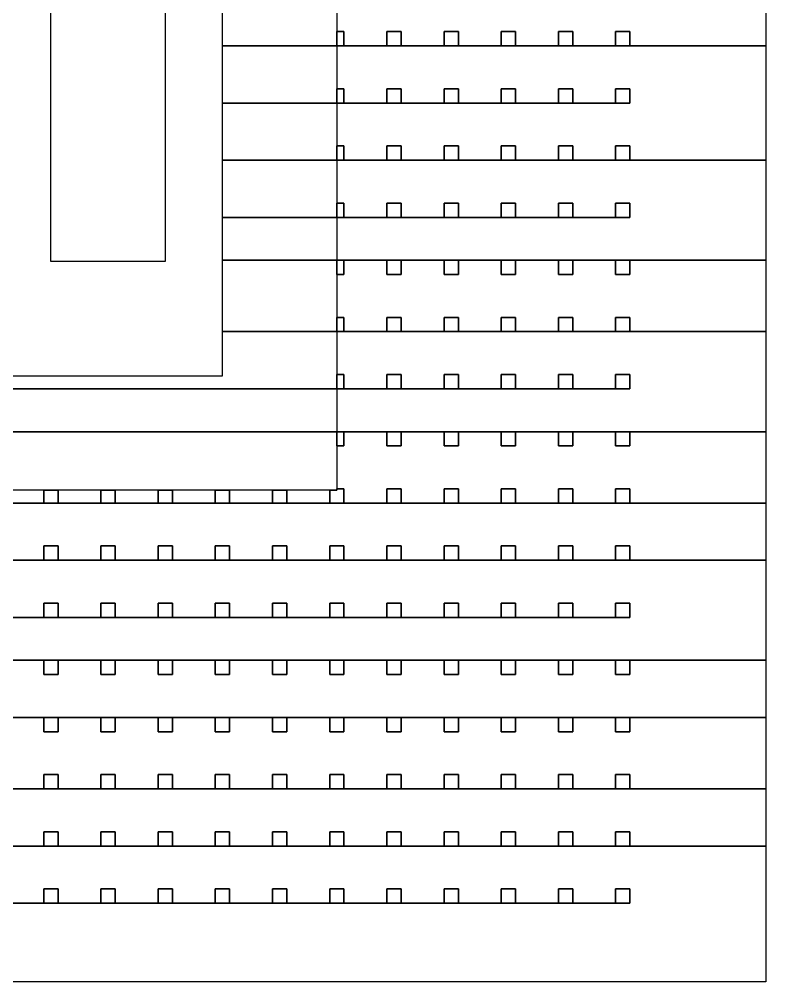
# Model space of a CAD drawing. Extents: x -3500 to 3500, y -3500 to 3500.
# Drawn here: x 2195 to 3500, y -3500 to -1816 of the extents above; entities that cross this region are included whole.
import ezdxf

# ---------------------------------------------------------------- set-up
doc = ezdxf.new("R2010")
doc.units = 0
for name, color, linetype in [('L5D0', 3, 'CONTINUOUS'), ('L5D10', 1, 'CONTINUOUS'), ('L5D100', 7, 'CONTINUOUS'), ('L5D101', 6, 'CONTINUOUS'), ('L5D99', 4, 'CONTINUOUS')]:
    doc.layers.add(name, color=color, linetype=linetype)

# ---------------------------------------------------------------- blocks, each defined once
blk = doc.blocks.new('ground_main_5')
at = {"layer": 'L5D0'}
for points in [[(2150, -1740), (2150, -2440), (2550, -2440), (2550, -1740)], [(3500, -1679.6475), (3500, -3500), (-3500, -3500)]]:
    blk.add_lwpolyline(points, dxfattribs=at)
blk = doc.blocks.new('TOP_main_5_Cheese_diff')
at = {"layer": 'L5D101'}
for points in [[(2750, -1862.5), (2750, -1837.5), (2762.5, -1837.5), (2762.5, -1862.5)], [(2837.5, -1862.5), (2837.5, -1837.5), (2862.5, -1837.5), (2862.5, -1862.5)], [(2937.5, -1862.5), (2937.5, -1837.5), (2962.5, -1837.5), (2962.5, -1862.5)], [(3037.5, -1862.5), (3037.5, -1837.5), (3062.5, -1837.5), (3062.5, -1862.5)], [(3137.5, -1862.5), (3137.5, -1837.5), (3162.5, -1837.5), (3162.5, -1862.5)], [(3237.5, -1862.5), (3237.5, -1837.5), (3262.5, -1837.5), (3262.5, -1862.5)], [(2750, -1962.5), (2750, -1937.5), (2762.5, -1937.5), (2762.5, -1962.5)], [(2837.5, -1962.5), (2837.5, -1937.5), (2862.5, -1937.5), (2862.5, -1962.5)], [(2937.5, -1962.5), (2937.5, -1937.5), (2962.5, -1937.5), (2962.5, -1962.5)], [(3037.5, -1962.5), (3037.5, -1937.5), (3062.5, -1937.5), (3062.5, -1962.5)], [(3137.5, -1962.5), (3137.5, -1937.5), (3162.5, -1937.5), (3162.5, -1962.5)], [(3237.5, -1962.5), (3237.5, -1937.5), (3262.5, -1937.5), (3262.5, -1962.5)], [(2750, -2062.5), (2750, -2037.5), (2762.5, -2037.5), (2762.5, -2062.5)], [(2837.5, -2062.5), (2837.5, -2037.5), (2862.5, -2037.5), (2862.5, -2062.5)], [(2937.5, -2062.5), (2937.5, -2037.5), (2962.5, -2037.5), (2962.5, -2062.5)], [(3037.5, -2062.5), (3037.5, -2037.5), (3062.5, -2037.5), (3062.5, -2062.5)], [(3137.5, -2062.5), (3137.5, -2037.5), (3162.5, -2037.5), (3162.5, -2062.5)], [(3237.5, -2062.5), (3237.5, -2037.5), (3262.5, -2037.5), (3262.5, -2062.5)], [(2750, -2162.5), (2750, -2137.5), (2762.5, -2137.5), (2762.5, -2162.5)], [(2837.5, -2162.5), (2837.5, -2137.5), (2862.5, -2137.5), (2862.5, -2162.5)], [(2937.5, -2162.5), (2937.5, -2137.5), (2962.5, -2137.5), (2962.5, -2162.5)], [(3037.5, -2162.5), (3037.5, -2137.5), (3062.5, -2137.5), (3062.5, -2162.5)], [(3137.5, -2162.5), (3137.5, -2137.5), (3162.5, -2137.5), (3162.5, -2162.5)], [(3237.5, -2162.5), (3237.5, -2137.5), (3262.5, -2137.5), (3262.5, -2162.5)], [(2750, -2262.5), (2750, -2237.5), (2762.5, -2237.5), (2762.5, -2262.5)], [(2837.5, -2262.5), (2837.5, -2237.5), (2862.5, -2237.5), (2862.5, -2262.5)], [(2937.5, -2262.5), (2937.5, -2237.5), (2962.5, -2237.5), (2962.5, -2262.5)], [(3037.5, -2262.5), (3037.5, -2237.5), (3062.5, -2237.5), (3062.5, -2262.5)], [(3137.5, -2262.5), (3137.5, -2237.5), (3162.5, -2237.5), (3162.5, -2262.5)], [(3237.5, -2262.5), (3237.5, -2237.5), (3262.5, -2237.5), (3262.5, -2262.5)], [(2750, -2362.5), (2750, -2337.5), (2762.5, -2337.5), (2762.5, -2362.5)], [(2837.5, -2362.5), (2837.5, -2337.5), (2862.5, -2337.5), (2862.5, -2362.5)], [(2937.5, -2362.5), (2937.5, -2337.5), (2962.5, -2337.5), (2962.5, -2362.5)], [(3037.5, -2362.5), (3037.5, -2337.5), (3062.5, -2337.5), (3062.5, -2362.5)], [(3137.5, -2362.5), (3137.5, -2337.5), (3162.5, -2337.5), (3162.5, -2362.5)], [(3237.5, -2362.5), (3237.5, -2337.5), (3262.5, -2337.5), (3262.5, -2362.5)], [(2750, -2462.5), (2750, -2437.5), (2762.5, -2437.5), (2762.5, -2462.5)], [(2837.5, -2462.5), (2837.5, -2437.5), (2862.5, -2437.5), (2862.5, -2462.5)], [(2937.5, -2462.5), (2937.5, -2437.5), (2962.5, -2437.5), (2962.5, -2462.5)], [(3037.5, -2462.5), (3037.5, -2437.5), (3062.5, -2437.5), (3062.5, -2462.5)], [(3137.5, -2462.5), (3137.5, -2437.5), (3162.5, -2437.5), (3162.5, -2462.5)], [(3237.5, -2462.5), (3237.5, -2437.5), (3262.5, -2437.5), (3262.5, -2462.5)], [(2750, -2562.5), (2750, -2537.5), (2762.5, -2537.5), (2762.5, -2562.5)], [(2837.5, -2562.5), (2837.5, -2537.5), (2862.5, -2537.5), (2862.5, -2562.5)], [(2937.5, -2562.5), (2937.5, -2537.5), (2962.5, -2537.5), (2962.5, -2562.5)], [(3037.5, -2562.5), (3037.5, -2537.5), (3062.5, -2537.5), (3062.5, -2562.5)], [(3137.5, -2562.5), (3137.5, -2537.5), (3162.5, -2537.5), (3162.5, -2562.5)], [(3237.5, -2562.5), (3237.5, -2537.5), (3262.5, -2537.5), (3262.5, -2562.5)], [(2237.5, -2662.5), (2237.5, -2640), (2262.5, -2640), (2262.5, -2662.5)], [(2337.5, -2662.5), (2337.5, -2640), (2362.5, -2640), (2362.5, -2662.5)], [(2437.5, -2662.5), (2437.5, -2640), (2462.5, -2640), (2462.5, -2662.5)], [(2537.5, -2662.5), (2537.5, -2640), (2562.5, -2640), (2562.5, -2662.5)], [(2637.5, -2662.5), (2637.5, -2640), (2662.5, -2640), (2662.5, -2662.5)], [(2737.5, -2662.5), (2737.5, -2640), (2750, -2640), (2750, -2637.5), (2762.5, -2637.5), (2762.5, -2662.5)], [(2837.5, -2662.5), (2837.5, -2637.5), (2862.5, -2637.5), (2862.5, -2662.5)], [(2937.5, -2662.5), (2937.5, -2637.5), (2962.5, -2637.5), (2962.5, -2662.5)], [(3037.5, -2662.5), (3037.5, -2637.5), (3062.5, -2637.5), (3062.5, -2662.5)], [(3137.5, -2662.5), (3137.5, -2637.5), (3162.5, -2637.5), (3162.5, -2662.5)], [(3237.5, -2662.5), (3237.5, -2637.5), (3262.5, -2637.5), (3262.5, -2662.5)], [(2237.5, -2762.5), (2237.5, -2737.5), (2262.5, -2737.5), (2262.5, -2762.5)], [(2337.5, -2762.5), (2337.5, -2737.5), (2362.5, -2737.5), (2362.5, -2762.5)], [(2437.5, -2762.5), (2437.5, -2737.5), (2462.5, -2737.5), (2462.5, -2762.5)], [(2537.5, -2762.5), (2537.5, -2737.5), (2562.5, -2737.5), (2562.5, -2762.5)], [(2637.5, -2762.5), (2637.5, -2737.5), (2662.5, -2737.5), (2662.5, -2762.5)], [(2737.5, -2762.5), (2737.5, -2737.5), (2762.5, -2737.5), (2762.5, -2762.5)], [(2837.5, -2762.5), (2837.5, -2737.5), (2862.5, -2737.5), (2862.5, -2762.5)], [(2937.5, -2762.5), (2937.5, -2737.5), (2962.5, -2737.5), (2962.5, -2762.5)], [(3037.5, -2762.5), (3037.5, -2737.5), (3062.5, -2737.5), (3062.5, -2762.5)], [(3137.5, -2762.5), (3137.5, -2737.5), (3162.5, -2737.5), (3162.5, -2762.5)], [(3237.5, -2762.5), (3237.5, -2737.5), (3262.5, -2737.5), (3262.5, -2762.5)], [(2237.5, -2862.5), (2237.5, -2837.5), (2262.5, -2837.5), (2262.5, -2862.5)], [(2337.5, -2862.5), (2337.5, -2837.5), (2362.5, -2837.5), (2362.5, -2862.5)], [(2437.5, -2862.5), (2437.5, -2837.5), (2462.5, -2837.5), (2462.5, -2862.5)], [(2537.5, -2862.5), (2537.5, -2837.5), (2562.5, -2837.5), (2562.5, -2862.5)], [(2637.5, -2862.5), (2637.5, -2837.5), (2662.5, -2837.5), (2662.5, -2862.5)], [(2737.5, -2862.5), (2737.5, -2837.5), (2762.5, -2837.5), (2762.5, -2862.5)], [(2837.5, -2862.5), (2837.5, -2837.5), (2862.5, -2837.5), (2862.5, -2862.5)], [(2937.5, -2862.5), (2937.5, -2837.5), (2962.5, -2837.5), (2962.5, -2862.5)], [(3037.5, -2862.5), (3037.5, -2837.5), (3062.5, -2837.5), (3062.5, -2862.5)], [(3137.5, -2862.5), (3137.5, -2837.5), (3162.5, -2837.5), (3162.5, -2862.5)], [(3237.5, -2862.5), (3237.5, -2837.5), (3262.5, -2837.5), (3262.5, -2862.5)], [(2237.5, -2962.5), (2237.5, -2937.5), (2262.5, -2937.5), (2262.5, -2962.5)], [(2337.5, -2962.5), (2337.5, -2937.5), (2362.5, -2937.5), (2362.5, -2962.5)], [(2437.5, -2962.5), (2437.5, -2937.5), (2462.5, -2937.5), (2462.5, -2962.5)], [(2537.5, -2962.5), (2537.5, -2937.5), (2562.5, -2937.5), (2562.5, -2962.5)], [(2637.5, -2962.5), (2637.5, -2937.5), (2662.5, -2937.5), (2662.5, -2962.5)], [(2737.5, -2962.5), (2737.5, -2937.5), (2762.5, -2937.5), (2762.5, -2962.5)], [(2837.5, -2962.5), (2837.5, -2937.5), (2862.5, -2937.5), (2862.5, -2962.5)], [(2937.5, -2962.5), (2937.5, -2937.5), (2962.5, -2937.5), (2962.5, -2962.5)], [(3037.5, -2962.5), (3037.5, -2937.5), (3062.5, -2937.5), (3062.5, -2962.5)], [(3137.5, -2962.5), (3137.5, -2937.5), (3162.5, -2937.5), (3162.5, -2962.5)], [(3237.5, -2962.5), (3237.5, -2937.5), (3262.5, -2937.5), (3262.5, -2962.5)], [(2237.5, -3062.5), (2237.5, -3037.5), (2262.5, -3037.5), (2262.5, -3062.5)], [(2337.5, -3062.5), (2337.5, -3037.5), (2362.5, -3037.5), (2362.5, -3062.5)], [(2437.5, -3062.5), (2437.5, -3037.5), (2462.5, -3037.5), (2462.5, -3062.5)], [(2537.5, -3062.5), (2537.5, -3037.5), (2562.5, -3037.5), (2562.5, -3062.5)], [(2637.5, -3062.5), (2637.5, -3037.5), (2662.5, -3037.5), (2662.5, -3062.5)], [(2737.5, -3062.5), (2737.5, -3037.5), (2762.5, -3037.5), (2762.5, -3062.5)], [(2837.5, -3062.5), (2837.5, -3037.5), (2862.5, -3037.5), (2862.5, -3062.5)], [(2937.5, -3062.5), (2937.5, -3037.5), (2962.5, -3037.5), (2962.5, -3062.5)], [(3037.5, -3062.5), (3037.5, -3037.5), (3062.5, -3037.5), (3062.5, -3062.5)], [(3137.5, -3062.5), (3137.5, -3037.5), (3162.5, -3037.5), (3162.5, -3062.5)], [(3237.5, -3062.5), (3237.5, -3037.5), (3262.5, -3037.5), (3262.5, -3062.5)], [(2237.5, -3162.5), (2237.5, -3137.5), (2262.5, -3137.5), (2262.5, -3162.5)], [(2337.5, -3162.5), (2337.5, -3137.5), (2362.5, -3137.5), (2362.5, -3162.5)], [(2437.5, -3162.5), (2437.5, -3137.5), (2462.5, -3137.5), (2462.5, -3162.5)], [(2537.5, -3162.5), (2537.5, -3137.5), (2562.5, -3137.5), (2562.5, -3162.5)], [(2637.5, -3162.5), (2637.5, -3137.5), (2662.5, -3137.5), (2662.5, -3162.5)], [(2737.5, -3162.5), (2737.5, -3137.5), (2762.5, -3137.5), (2762.5, -3162.5)], [(2837.5, -3162.5), (2837.5, -3137.5), (2862.5, -3137.5), (2862.5, -3162.5)], [(2937.5, -3162.5), (2937.5, -3137.5), (2962.5, -3137.5), (2962.5, -3162.5)], [(3037.5, -3162.5), (3037.5, -3137.5), (3062.5, -3137.5), (3062.5, -3162.5)], [(3137.5, -3162.5), (3137.5, -3137.5), (3162.5, -3137.5), (3162.5, -3162.5)], [(3237.5, -3162.5), (3237.5, -3137.5), (3262.5, -3137.5), (3262.5, -3162.5)], [(2237.5, -3262.5), (2237.5, -3237.5), (2262.5, -3237.5), (2262.5, -3262.5)], [(2337.5, -3262.5), (2337.5, -3237.5), (2362.5, -3237.5), (2362.5, -3262.5)], [(2437.5, -3262.5), (2437.5, -3237.5), (2462.5, -3237.5), (2462.5, -3262.5)], [(2537.5, -3262.5), (2537.5, -3237.5), (2562.5, -3237.5), (2562.5, -3262.5)], [(2637.5, -3262.5), (2637.5, -3237.5), (2662.5, -3237.5), (2662.5, -3262.5)], [(2737.5, -3262.5), (2737.5, -3237.5), (2762.5, -3237.5), (2762.5, -3262.5)], [(2837.5, -3262.5), (2837.5, -3237.5), (2862.5, -3237.5), (2862.5, -3262.5)], [(2937.5, -3262.5), (2937.5, -3237.5), (2962.5, -3237.5), (2962.5, -3262.5)], [(3037.5, -3262.5), (3037.5, -3237.5), (3062.5, -3237.5), (3062.5, -3262.5)], [(3137.5, -3262.5), (3137.5, -3237.5), (3162.5, -3237.5), (3162.5, -3262.5)], [(3237.5, -3262.5), (3237.5, -3237.5), (3262.5, -3237.5), (3262.5, -3262.5)], [(2237.5, -3362.5), (2237.5, -3337.5), (2262.5, -3337.5), (2262.5, -3362.5)], [(2337.5, -3362.5), (2337.5, -3337.5), (2362.5, -3337.5), (2362.5, -3362.5)], [(2437.5, -3362.5), (2437.5, -3337.5), (2462.5, -3337.5), (2462.5, -3362.5)], [(2537.5, -3362.5), (2537.5, -3337.5), (2562.5, -3337.5), (2562.5, -3362.5)], [(2637.5, -3362.5), (2637.5, -3337.5), (2662.5, -3337.5), (2662.5, -3362.5)], [(2737.5, -3362.5), (2737.5, -3337.5), (2762.5, -3337.5), (2762.5, -3362.5)], [(2837.5, -3362.5), (2837.5, -3337.5), (2862.5, -3337.5), (2862.5, -3362.5)], [(2937.5, -3362.5), (2937.5, -3337.5), (2962.5, -3337.5), (2962.5, -3362.5)], [(3037.5, -3362.5), (3037.5, -3337.5), (3062.5, -3337.5), (3062.5, -3362.5)], [(3137.5, -3362.5), (3137.5, -3337.5), (3162.5, -3337.5), (3162.5, -3362.5)], [(3237.5, -3362.5), (3237.5, -3337.5), (3262.5, -3337.5), (3262.5, -3362.5)]]:
    blk.add_lwpolyline(points, close=True, dxfattribs=at)
blk = doc.blocks.new('TOP_main_5_Cheese_100')
at = {"layer": 'L5D100'}
for points in [[(3500, -1757.914), (3500, -1862.5), (3262.5, -1862.5), (3262.5, -1837.5), (3237.5, -1837.5), (3237.5, -1862.5), (3162.5, -1862.5), (3162.5, -1837.5), (3137.5, -1837.5), (3137.5, -1862.5), (3062.5, -1862.5), (3062.5, -1837.5), (3037.5, -1837.5), (3037.5, -1862.5), (2962.5, -1862.5), (2962.5, -1837.5), (2937.5, -1837.5), (2937.5, -1862.5), (2862.5, -1862.5), (2862.5, -1837.5), (2837.5, -1837.5), (2837.5, -1862.5), (2762.5, -1862.5), (2762.5, -1837.5), (2750, -1837.5), (2750, -1862.5), (2550, -1862.5), (2550, -1757.914)], [(1950, -2462.5), (2750, -2462.5), (2762.5, -2462.5), (2837.5, -2462.5), (2862.5, -2462.5), (2937.5, -2462.5), (2962.5, -2462.5), (3037.5, -2462.5), (3062.5, -2462.5), (3137.5, -2462.5), (3162.5, -2462.5), (3237.5, -2462.5), (3262.5, -2462.5), (3262.5, -2437.5), (3237.5, -2437.5), (3237.5, -2462.5), (3162.5, -2462.5), (3162.5, -2437.5), (3137.5, -2437.5), (3137.5, -2462.5), (3062.5, -2462.5), (3062.5, -2437.5), (3037.5, -2437.5), (3037.5, -2462.5), (2962.5, -2462.5), (2962.5, -2437.5), (2937.5, -2437.5), (2937.5, -2462.5), (2862.5, -2462.5), (2862.5, -2437.5), (2837.5, -2437.5), (2837.5, -2462.5), (2762.5, -2462.5), (2762.5, -2437.5), (2750, -2437.5), (2750, -2462.5), (1950, -2462.5)], [(-2150, -2362.5), (2150, -2362.5), (2150, -2440), (2550, -2440), (2550, -2362.5), (3500, -2362.5), (3500, -2537.5), (-3500, -2537.5)], [(1950, -2537.5), (2750, -2537.5), (2750, -2562.5), (2762.5, -2562.5), (2762.5, -2537.5), (2837.5, -2537.5), (2837.5, -2562.5), (2862.5, -2562.5), (2862.5, -2537.5), (2937.5, -2537.5), (2937.5, -2562.5), (2962.5, -2562.5), (2962.5, -2537.5), (3037.5, -2537.5), (3037.5, -2562.5), (3062.5, -2562.5), (3062.5, -2537.5), (3137.5, -2537.5), (3137.5, -2562.5), (3162.5, -2562.5), (3162.5, -2537.5), (3237.5, -2537.5), (3237.5, -2562.5), (3262.5, -2562.5), (3262.5, -2537.5), (3500, -2537.5), (3500, -2662.5), (3262.5, -2662.5), (3262.5, -2637.5), (3237.5, -2637.5), (3237.5, -2662.5), (3162.5, -2662.5), (3162.5, -2637.5), (3137.5, -2637.5), (3137.5, -2662.5), (3062.5, -2662.5), (3062.5, -2637.5), (3037.5, -2637.5), (3037.5, -2662.5), (2962.5, -2662.5), (2962.5, -2637.5), (2937.5, -2637.5), (2937.5, -2662.5), (2862.5, -2662.5), (2862.5, -2637.5), (2837.5, -2637.5), (2837.5, -2662.5), (2762.5, -2662.5), (2762.5, -2637.5), (2750, -2637.5), (2750, -2640), (2737.5, -2640), (2737.5, -2662.5), (2662.5, -2662.5), (2662.5, -2640), (2637.5, -2640), (2637.5, -2662.5), (2562.5, -2662.5), (2562.5, -2640), (2537.5, -2640), (2537.5, -2662.5), (2462.5, -2662.5), (2462.5, -2640), (2437.5, -2640), (2437.5, -2662.5), (2362.5, -2662.5), (2362.5, -2640), (2337.5, -2640), (2337.5, -2662.5), (2262.5, -2662.5), (2262.5, -2640), (2237.5, -2640), (2237.5, -2662.5), (2162.5, -2662.5)], [(-3500, -2662.5), (3500, -2662.5), (3500, -2762.5), (3262.5, -2762.5), (3262.5, -2737.5), (3237.5, -2737.5), (3237.5, -2762.5), (3162.5, -2762.5), (3162.5, -2737.5), (3137.5, -2737.5), (3137.5, -2762.5), (3062.5, -2762.5), (3062.5, -2737.5), (3037.5, -2737.5), (3037.5, -2762.5), (2962.5, -2762.5), (2962.5, -2737.5), (2937.5, -2737.5), (2937.5, -2762.5), (2862.5, -2762.5), (2862.5, -2737.5), (2837.5, -2737.5), (2837.5, -2762.5), (2762.5, -2762.5), (2762.5, -2737.5), (2737.5, -2737.5), (2737.5, -2762.5), (2662.5, -2762.5), (2662.5, -2737.5), (2637.5, -2737.5), (2637.5, -2762.5), (2562.5, -2762.5), (2562.5, -2737.5), (2537.5, -2737.5), (2537.5, -2762.5), (2462.5, -2762.5), (2462.5, -2737.5), (2437.5, -2737.5), (2437.5, -2762.5), (2362.5, -2762.5), (2362.5, -2737.5), (2337.5, -2737.5), (2337.5, -2762.5), (2262.5, -2762.5), (2262.5, -2737.5), (2237.5, -2737.5), (2237.5, -2762.5), (2162.5, -2762.5)], [(2162.5, -2862.5), (2237.5, -2862.5), (2262.5, -2862.5), (2337.5, -2862.5), (2362.5, -2862.5), (2437.5, -2862.5), (2462.5, -2862.5), (2537.5, -2862.5), (2562.5, -2862.5), (2637.5, -2862.5), (2662.5, -2862.5), (2737.5, -2862.5), (2762.5, -2862.5), (2837.5, -2862.5), (2862.5, -2862.5), (2937.5, -2862.5), (2962.5, -2862.5), (3037.5, -2862.5), (3062.5, -2862.5), (3137.5, -2862.5), (3162.5, -2862.5), (3237.5, -2862.5), (3262.5, -2862.5), (3262.5, -2837.5), (3237.5, -2837.5), (3237.5, -2862.5), (3162.5, -2862.5), (3162.5, -2837.5), (3137.5, -2837.5), (3137.5, -2862.5), (3062.5, -2862.5), (3062.5, -2837.5), (3037.5, -2837.5), (3037.5, -2862.5), (2962.5, -2862.5), (2962.5, -2837.5), (2937.5, -2837.5), (2937.5, -2862.5), (2862.5, -2862.5), (2862.5, -2837.5), (2837.5, -2837.5), (2837.5, -2862.5), (2762.5, -2862.5), (2762.5, -2837.5), (2737.5, -2837.5), (2737.5, -2862.5), (2662.5, -2862.5), (2662.5, -2837.5), (2637.5, -2837.5), (2637.5, -2862.5), (2562.5, -2862.5), (2562.5, -2837.5), (2537.5, -2837.5), (2537.5, -2862.5), (2462.5, -2862.5), (2462.5, -2837.5), (2437.5, -2837.5), (2437.5, -2862.5), (2362.5, -2862.5), (2362.5, -2837.5), (2337.5, -2837.5), (2337.5, -2862.5), (2262.5, -2862.5), (2262.5, -2837.5), (2237.5, -2837.5), (2237.5, -2862.5), (2162.5, -2862.5)], [(-3500, -2762.5), (3500, -2762.5), (3500, -2937.5), (-3500, -2937.5)], [(2162.5, -2937.5), (2237.5, -2937.5), (2237.5, -2962.5), (2262.5, -2962.5), (2262.5, -2937.5), (2337.5, -2937.5), (2337.5, -2962.5), (2362.5, -2962.5), (2362.5, -2937.5), (2437.5, -2937.5), (2437.5, -2962.5), (2462.5, -2962.5), (2462.5, -2937.5), (2537.5, -2937.5), (2537.5, -2962.5), (2562.5, -2962.5), (2562.5, -2937.5), (2637.5, -2937.5), (2637.5, -2962.5), (2662.5, -2962.5), (2662.5, -2937.5), (2737.5, -2937.5), (2737.5, -2962.5), (2762.5, -2962.5), (2762.5, -2937.5), (2837.5, -2937.5), (2837.5, -2962.5), (2862.5, -2962.5), (2862.5, -2937.5), (2937.5, -2937.5), (2937.5, -2962.5), (2962.5, -2962.5), (2962.5, -2937.5), (3037.5, -2937.5), (3037.5, -2962.5), (3062.5, -2962.5), (3062.5, -2937.5), (3137.5, -2937.5), (3137.5, -2962.5), (3162.5, -2962.5), (3162.5, -2937.5), (3237.5, -2937.5), (3237.5, -2962.5), (3262.5, -2962.5), (3262.5, -2937.5), (3500, -2937.5), (3500, -3037.5), (-3500, -3037.5)], [(2162.5, -3037.5), (2237.5, -3037.5), (2237.5, -3062.5), (2262.5, -3062.5), (2262.5, -3037.5), (2337.5, -3037.5), (2337.5, -3062.5), (2362.5, -3062.5), (2362.5, -3037.5), (2437.5, -3037.5), (2437.5, -3062.5), (2462.5, -3062.5), (2462.5, -3037.5), (2537.5, -3037.5), (2537.5, -3062.5), (2562.5, -3062.5), (2562.5, -3037.5), (2637.5, -3037.5), (2637.5, -3062.5), (2662.5, -3062.5), (2662.5, -3037.5), (2737.5, -3037.5), (2737.5, -3062.5), (2762.5, -3062.5), (2762.5, -3037.5), (2837.5, -3037.5), (2837.5, -3062.5), (2862.5, -3062.5), (2862.5, -3037.5), (2937.5, -3037.5), (2937.5, -3062.5), (2962.5, -3062.5), (2962.5, -3037.5), (3037.5, -3037.5), (3037.5, -3062.5), (3062.5, -3062.5), (3062.5, -3037.5), (3137.5, -3037.5), (3137.5, -3062.5), (3162.5, -3062.5), (3162.5, -3037.5), (3237.5, -3037.5), (3237.5, -3062.5), (3262.5, -3062.5), (3262.5, -3037.5), (3500, -3037.5), (3500, -3162.5), (3262.5, -3162.5), (3262.5, -3137.5), (3237.5, -3137.5), (3237.5, -3162.5), (3162.5, -3162.5), (3162.5, -3137.5), (3137.5, -3137.5), (3137.5, -3162.5), (3062.5, -3162.5), (3062.5, -3137.5), (3037.5, -3137.5), (3037.5, -3162.5), (2962.5, -3162.5), (2962.5, -3137.5), (2937.5, -3137.5), (2937.5, -3162.5), (2862.5, -3162.5), (2862.5, -3137.5), (2837.5, -3137.5), (2837.5, -3162.5), (2762.5, -3162.5), (2762.5, -3137.5), (2737.5, -3137.5), (2737.5, -3162.5), (2662.5, -3162.5), (2662.5, -3137.5), (2637.5, -3137.5), (2637.5, -3162.5), (2562.5, -3162.5), (2562.5, -3137.5), (2537.5, -3137.5), (2537.5, -3162.5), (2462.5, -3162.5), (2462.5, -3137.5), (2437.5, -3137.5), (2437.5, -3162.5), (2362.5, -3162.5), (2362.5, -3137.5), (2337.5, -3137.5), (2337.5, -3162.5), (2262.5, -3162.5), (2262.5, -3137.5), (2237.5, -3137.5), (2237.5, -3162.5), (2162.5, -3162.5)], [(-3500, -3162.5), (3500, -3162.5), (3500, -3262.5), (3262.5, -3262.5), (3262.5, -3237.5), (3237.5, -3237.5), (3237.5, -3262.5), (3162.5, -3262.5), (3162.5, -3237.5), (3137.5, -3237.5), (3137.5, -3262.5), (3062.5, -3262.5), (3062.5, -3237.5), (3037.5, -3237.5), (3037.5, -3262.5), (2962.5, -3262.5), (2962.5, -3237.5), (2937.5, -3237.5), (2937.5, -3262.5), (2862.5, -3262.5), (2862.5, -3237.5), (2837.5, -3237.5), (2837.5, -3262.5), (2762.5, -3262.5), (2762.5, -3237.5), (2737.5, -3237.5), (2737.5, -3262.5), (2662.5, -3262.5), (2662.5, -3237.5), (2637.5, -3237.5), (2637.5, -3262.5), (2562.5, -3262.5), (2562.5, -3237.5), (2537.5, -3237.5), (2537.5, -3262.5), (2462.5, -3262.5), (2462.5, -3237.5), (2437.5, -3237.5), (2437.5, -3262.5), (2362.5, -3262.5), (2362.5, -3237.5), (2337.5, -3237.5), (2337.5, -3262.5), (2262.5, -3262.5), (2262.5, -3237.5), (2237.5, -3237.5), (2237.5, -3262.5), (2162.5, -3262.5)], [(2162.5, -3362.5), (2237.5, -3362.5), (2262.5, -3362.5), (2337.5, -3362.5), (2362.5, -3362.5), (2437.5, -3362.5), (2462.5, -3362.5), (2537.5, -3362.5), (2562.5, -3362.5), (2637.5, -3362.5), (2662.5, -3362.5), (2737.5, -3362.5), (2762.5, -3362.5), (2837.5, -3362.5), (2862.5, -3362.5), (2937.5, -3362.5), (2962.5, -3362.5), (3037.5, -3362.5), (3062.5, -3362.5), (3137.5, -3362.5), (3162.5, -3362.5), (3237.5, -3362.5), (3262.5, -3362.5), (3262.5, -3337.5), (3237.5, -3337.5), (3237.5, -3362.5), (3162.5, -3362.5), (3162.5, -3337.5), (3137.5, -3337.5), (3137.5, -3362.5), (3062.5, -3362.5), (3062.5, -3337.5), (3037.5, -3337.5), (3037.5, -3362.5), (2962.5, -3362.5), (2962.5, -3337.5), (2937.5, -3337.5), (2937.5, -3362.5), (2862.5, -3362.5), (2862.5, -3337.5), (2837.5, -3337.5), (2837.5, -3362.5), (2762.5, -3362.5), (2762.5, -3337.5), (2737.5, -3337.5), (2737.5, -3362.5), (2662.5, -3362.5), (2662.5, -3337.5), (2637.5, -3337.5), (2637.5, -3362.5), (2562.5, -3362.5), (2562.5, -3337.5), (2537.5, -3337.5), (2537.5, -3362.5), (2462.5, -3362.5), (2462.5, -3337.5), (2437.5, -3337.5), (2437.5, -3362.5), (2362.5, -3362.5), (2362.5, -3337.5), (2337.5, -3337.5), (2337.5, -3362.5), (2262.5, -3362.5), (2262.5, -3337.5), (2237.5, -3337.5), (2237.5, -3362.5), (2162.5, -3362.5)], [(-3500, -3262.5), (3500, -3262.5), (3500, -3500), (-3500, -3500)]]:
    blk.add_lwpolyline(points, dxfattribs=at)
for points in [[(2550, -2062.5), (2550, -1962.5), (2750, -1962.5), (2762.5, -1962.5), (2837.5, -1962.5), (2862.5, -1962.5), (2937.5, -1962.5), (2962.5, -1962.5), (3037.5, -1962.5), (3062.5, -1962.5), (3137.5, -1962.5), (3162.5, -1962.5), (3237.5, -1962.5), (3262.5, -1962.5), (3262.5, -1937.5), (3237.5, -1937.5), (3237.5, -1962.5), (3162.5, -1962.5), (3162.5, -1937.5), (3137.5, -1937.5), (3137.5, -1962.5), (3062.5, -1962.5), (3062.5, -1937.5), (3037.5, -1937.5), (3037.5, -1962.5), (2962.5, -1962.5), (2962.5, -1937.5), (2937.5, -1937.5), (2937.5, -1962.5), (2862.5, -1962.5), (2862.5, -1937.5), (2837.5, -1937.5), (2837.5, -1962.5), (2762.5, -1962.5), (2762.5, -1937.5), (2750, -1937.5), (2750, -1962.5), (2550, -1962.5), (2550, -1862.5), (3500, -1862.5), (3500, -2062.5), (3262.5, -2062.5), (3262.5, -2037.5), (3237.5, -2037.5), (3237.5, -2062.5), (3162.5, -2062.5), (3162.5, -2037.5), (3137.5, -2037.5), (3137.5, -2062.5), (3062.5, -2062.5), (3062.5, -2037.5), (3037.5, -2037.5), (3037.5, -2062.5), (2962.5, -2062.5), (2962.5, -2037.5), (2937.5, -2037.5), (2937.5, -2062.5), (2862.5, -2062.5), (2862.5, -2037.5), (2837.5, -2037.5), (2837.5, -2062.5), (2762.5, -2062.5), (2762.5, -2037.5), (2750, -2037.5), (2750, -2062.5)], [(2550, -2237.5), (2550, -2162.5), (2750, -2162.5), (2762.5, -2162.5), (2837.5, -2162.5), (2862.5, -2162.5), (2937.5, -2162.5), (2962.5, -2162.5), (3037.5, -2162.5), (3062.5, -2162.5), (3137.5, -2162.5), (3162.5, -2162.5), (3237.5, -2162.5), (3262.5, -2162.5), (3262.5, -2137.5), (3237.5, -2137.5), (3237.5, -2162.5), (3162.5, -2162.5), (3162.5, -2137.5), (3137.5, -2137.5), (3137.5, -2162.5), (3062.5, -2162.5), (3062.5, -2137.5), (3037.5, -2137.5), (3037.5, -2162.5), (2962.5, -2162.5), (2962.5, -2137.5), (2937.5, -2137.5), (2937.5, -2162.5), (2862.5, -2162.5), (2862.5, -2137.5), (2837.5, -2137.5), (2837.5, -2162.5), (2762.5, -2162.5), (2762.5, -2137.5), (2750, -2137.5), (2750, -2162.5), (2550, -2162.5), (2550, -2062.5), (3500, -2062.5), (3500, -2237.5)], [(2550, -2362.5), (2550, -2237.5), (2750, -2237.5), (2750, -2262.5), (2762.5, -2262.5), (2762.5, -2237.5), (2837.5, -2237.5), (2837.5, -2262.5), (2862.5, -2262.5), (2862.5, -2237.5), (2937.5, -2237.5), (2937.5, -2262.5), (2962.5, -2262.5), (2962.5, -2237.5), (3037.5, -2237.5), (3037.5, -2262.5), (3062.5, -2262.5), (3062.5, -2237.5), (3137.5, -2237.5), (3137.5, -2262.5), (3162.5, -2262.5), (3162.5, -2237.5), (3237.5, -2237.5), (3237.5, -2262.5), (3262.5, -2262.5), (3262.5, -2237.5), (3500, -2237.5), (3500, -2362.5), (3262.5, -2362.5), (3262.5, -2337.5), (3237.5, -2337.5), (3237.5, -2362.5), (3162.5, -2362.5), (3162.5, -2337.5), (3137.5, -2337.5), (3137.5, -2362.5), (3062.5, -2362.5), (3062.5, -2337.5), (3037.5, -2337.5), (3037.5, -2362.5), (2962.5, -2362.5), (2962.5, -2337.5), (2937.5, -2337.5), (2937.5, -2362.5), (2862.5, -2362.5), (2862.5, -2337.5), (2837.5, -2337.5), (2837.5, -2362.5), (2762.5, -2362.5), (2762.5, -2337.5), (2750, -2337.5), (2750, -2362.5)]]:
    blk.add_lwpolyline(points, close=True, dxfattribs=at)
blk = doc.blocks.new('TOP_main_5')
at = {"layer": 'L5D10'}
blk.add_lwpolyline([(2250, -2240), (2250, -1740), (2342.91, -1640), (2342.91, -1640), (2342.91, -1610), (2357.09, -1610), (2357.09, -1640), (2450, -1740), (2450, -2240)], close=True, dxfattribs=at)
for name in ['ground_main_5', 'TOP_main_5_Cheese_100', 'TOP_main_5_Cheese_diff']:
    blk.add_blockref(name, (0, 0))
blk = doc.blocks.new('TOP_main_5_NoCheese_99')
at = {"layer": 'L5D99'}
blk.add_lwpolyline([(-2565.09, 2307.09), (2565.09, 2307.09), (2565.09, -1520.787), (2750, -1620.787), (2750, -2640), (1950, -2640), (1950, -1620.787), (2134.91, -1520.787), (2134.91, -1500), (2134.91, -1370.185), (1649.725, -1370.185), (1649.725, -2010.185), (386.415, -2010.185), (386.415, -1690.185), (24.965, -1690.185)], dxfattribs=at)
blk = doc.blocks.new('TOP_main')
for name in ['TOP_main_5', 'TOP_main_5_NoCheese_99']:
    blk.add_blockref(name, (0, 0))

msp = doc.modelspace()

# ---------------------------------------------------------------- block references
msp.add_blockref('TOP_main', (0, 0))

doc.saveas('drawing.dxf')
